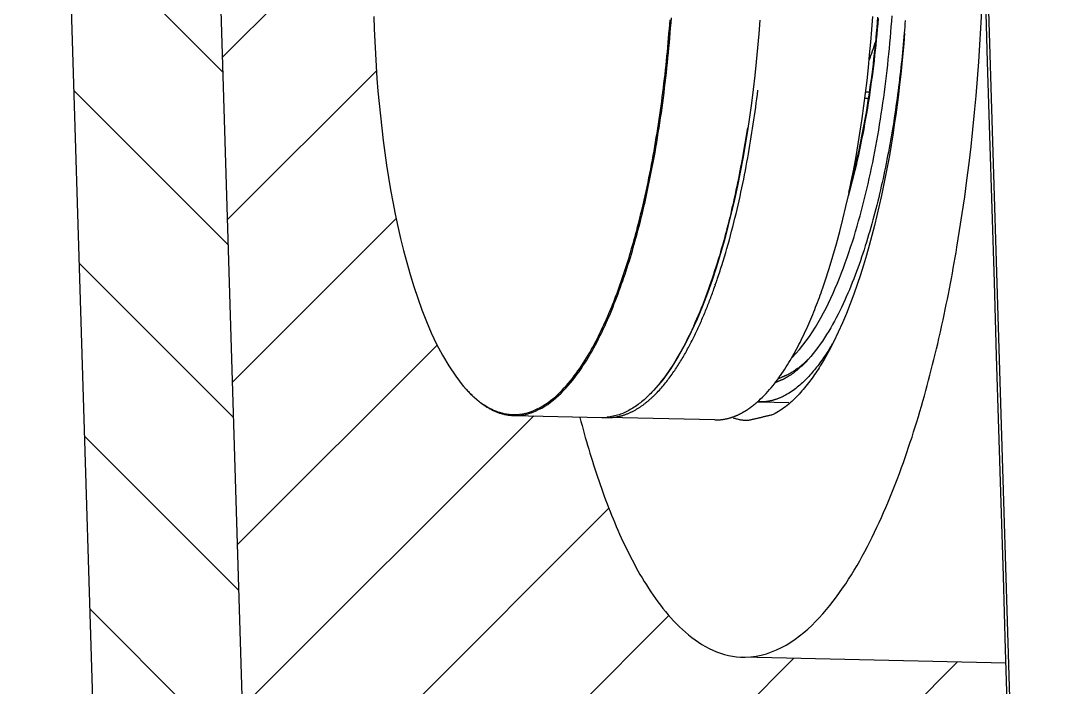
# Model space of a CAD drawing. Header units: inches. Extents: x 61 to 323, y -105 to 194.
# Drawn here: x 287.452 to 289.618, y 36.131 to 37.539 of the extents above; entities that cross this region are included whole.
import ezdxf

# ---------------------------------------------------------------- set-up
doc = ezdxf.new("R2010")
doc.units = ezdxf.units.IN
doc.header["$MEASUREMENT"] = 0
doc.layers.get('0').update_dxf_attribs({"true_color": 0xc2ced6})
for name, color, linetype, lineweight in [('FABRIC-ROLL', 7, 'Continuous', 30), ('SHADE-BRACKET', 7, 'Continuous', 30), ('STRUCTURE-SUB-STRUCTURE_THICK', 7, 'Continuous', 30), ('STRUCTURE-SUB-STRUCTURE_THIN', 7, 'Continuous', 9)]:
    doc.layers.add(name, color=color, linetype=linetype, lineweight=lineweight)

msp = doc.modelspace()

# ---------------------------------------------------------------- hatches: boundary and pattern name
at = {"layer": 'STRUCTURE-SUB-STRUCTURE_THIN', "transparency": 33554559}
h = msp.add_hatch(dxfattribs=at)
h.set_pattern_fill('ANSI31', color=256, scale=2, angle=90)
h.set_pattern_definition([(135, (221.57175, -90.01034), (-0.1767767, -0.1767767), [])])
h.paths.add_polyline_path([(320.2767, 44.0938), (319.3474, 44.1143), (319.5602, 37.1766), (320.4896, 37.156)])
h.paths.add_polyline_path([(319.3744, 43.2329), (294.7523, 43.7773), (294.782, 42.8092), (319.4041, 42.2649)])
h.paths.add_polyline_path([(287.7631, 41.2122), (287.4522, 41.0583), (287.665, 34.1205), (287.9759, 34.2745)])
h = msp.add_hatch(dxfattribs=at)
h.set_pattern_fill('ANSI31', color=256, scale=2)
h.set_pattern_definition([(45, (221.57175, -90.01034), (-0.1767767, 0.1767767), [])])
h.paths.add_polyline_path([(320.4896, 37.156), (319.5602, 37.1766), (312.2872, 33.5762), (313.2165, 33.5556)])
edge = h.paths.add_edge_path()
edge.add_line((289.532, 36.1822), (288.9529, 36.195))
edge.add_spline(control_points=[(288.9765, 36.1945), (288.9682, 36.1947), (288.9513, 36.1965), (288.9171, 36.2058), (288.8841, 36.2239), (288.8532, 36.2486), (288.8207, 36.2806), (288.7818, 36.331), (288.7393, 36.404), (288.6998, 36.491), (288.6636, 36.591), (288.6429, 36.6625), (288.633, 36.7002)], knot_values=[0, 0, 0, 0, 0.038844, 0.078622, 0.164097, 0.211324, 0.262128, 0.375601, 0.506124, 0.654056, 0.818993, 1, 1, 1, 1], degree=3, periodic=0)
edge.add_line((288.6326, 36.7017), (288.4671, 36.7054))
edge.add_spline(control_points=[(288.4937, 36.7048), (288.4892, 36.7049), (288.4801, 36.7057), (288.4665, 36.7088), (288.453, 36.7137), (288.4397, 36.7204), (288.4265, 36.729), (288.4087, 36.7431), (288.3964, 36.7558), (288.3886, 36.7649)], knot_values=[0, 0, 0, 0, 0.108979, 0.219703, 0.333828, 0.452848, 0.578037, 0.710456, 1, 1, 1, 1], degree=3, periodic=0)
edge.add_spline(control_points=[(288.3869, 36.7669), (288.3802, 36.7748), (288.3669, 36.7921), (288.3486, 36.821), (288.331, 36.8537), (288.3141, 36.8902), (288.2982, 36.9302), (288.2832, 36.9737), (288.2692, 37.0203), (288.2563, 37.07), (288.2446, 37.1225), (288.2302, 37.1971), (288.2156, 37.2958), (288.2035, 37.4194), (288.1991, 37.504), (288.1978, 37.5471)], knot_values=[0, 0, 0, 0, 0.038348, 0.080295, 0.125922, 0.175237, 0.228185, 0.284668, 0.344542, 0.407637, 0.473751, 0.542662, 0.687856, 0.841092, 1, 1, 1, 1], degree=3, periodic=0)
edge.add_line((288.1978, 37.5471), (288.1423, 39.3556))
edge.add_line((288.1423, 39.3556), (287.8198, 39.3627))
edge.add_line((287.8198, 39.3627), (287.9759, 34.2745))
edge.add_line((287.9759, 34.2745), (309.0675, 33.8082))
edge.add_line((309.0675, 33.8082), (309.066, 33.86))
edge.add_line((309.066, 33.86), (309.0867, 33.8703))
edge.add_line((309.0867, 33.8703), (309.088, 33.8709))
edge.add_line((309.088, 33.8709), (309.0889, 33.8784))
edge.add_line((309.0889, 33.8784), (309.4012, 34.033))
edge.add_arc((308.8648, 34.7312), 0.8805, 307.532, 310.4955)
edge.add_line((309.4366, 34.0616), (309.4352, 34.1075))
edge.add_line((309.4352, 34.1075), (309.3504, 34.1094))
edge.add_line((309.3504, 34.1094), (309.344, 34.1095))
edge.add_line((309.344, 34.1095), (309.338, 34.1066))
edge.add_line((309.338, 34.1066), (289.4438, 34.5464))
edge.add_line((289.4438, 34.5464), (289.4498, 34.5494))
edge.add_line((289.4498, 34.5494), (289.3758, 34.551))
edge.add_line((289.3758, 34.551), (289.3701, 34.7376))
edge.add_spline(control_points=[(289.4759, 34.9656), (289.4723, 34.954), (289.4648, 34.9315), (289.4528, 34.8988), (289.4404, 34.8677), (289.4276, 34.8386), (289.4144, 34.8113), (289.4008, 34.7859), (289.3869, 34.7625), (289.3772, 34.7479), (289.3722, 34.741)], knot_values=[0, 0, 0, 0, 0.146183, 0.28665, 0.421169, 0.549577, 0.671739, 0.787553, 0.896978, 1, 1, 1, 1], degree=3, periodic=0)
edge.add_spline(control_points=[(289.4956, 34.9753), (289.4954, 34.9755), (289.4951, 34.976), (289.4946, 34.9766), (289.4941, 34.9769), (289.4937, 34.977), (289.4935, 34.977)], knot_values=[0, 0, 0, 0, 0.313111, 0.577558, 0.800912, 1, 1, 1, 1], degree=3, periodic=0)
edge.add_line((289.4943, 34.977), (289.5645, 34.9755))
edge.add_line((289.5645, 34.9755), (289.569, 34.9754))
edge.add_line((289.569, 34.9754), (289.532, 36.1822))
h.paths.add_polyline_path([(309.0952, 33.8815), (315.7429, 37.1723), (316.062, 37.334), (309.4143, 34.0432)])

# ---------------------------------------------------------------- linework, layer by layer
at = {"color": 7, "linetype": 'Continuous'}
for points in [[(288.9326, 37.0216), (288.9354, 37.0305), (288.9382, 37.0396), (288.9408, 37.0486), (288.9434, 37.0576), (288.946, 37.0667), (288.9485, 37.0758), (288.951, 37.0848), (288.9534, 37.094), (288.9558, 37.1031), (288.9581, 37.1122), (288.9603, 37.1213), (288.9626, 37.1305), (288.9647, 37.1396), (288.9669, 37.1488), (288.969, 37.158), (288.971, 37.1672), (288.973, 37.1764), (288.975, 37.1856), (288.9769, 37.1948), (288.9788, 37.204), (288.9806, 37.2131), (288.9823, 37.2219), (288.984, 37.2308), (288.9856, 37.2397), (288.9873, 37.2486), (288.9889, 37.2575), (288.9904, 37.2664), (288.9919, 37.2753), (288.9934, 37.2842), (288.9949, 37.2931), (288.9963, 37.302), (288.9977, 37.3109), (288.999, 37.3199), (289.0004, 37.3288), (289.0017, 37.3377), (289.0029, 37.3467), (289.0042, 37.3556), (289.0054, 37.3646), (289.0066, 37.3735), (289.0077, 37.3825), (289.0088, 37.3914)], [(288.9183, 36.9808), (288.9186, 36.9817)], [(288.9221, 36.9911), (288.9222, 36.9915)], [(288.9224, 36.9902), (288.9225, 36.9906)]]:
    msp.add_lwpolyline(points, dxfattribs=at)
for points in [[(288.9225, 36.9906, 0.006029), (288.9326, 37.0216)], [(288.919, 36.9803, 0.001486), (288.9214, 36.9874)], [(288.9214, 36.9874, 0.000569), (288.9224, 36.9902)], [(288.3869, 36.7669, 0.002357), (288.3887, 36.7648)], [(288.6793, 36.7007, 0.013702), (288.6849, 36.7007)], [(288.6849, 36.7007, 0.003504), (288.6863, 36.7008)], [(288.6863, 36.7008, 0.009876), (288.6903, 36.701)]]:
    msp.add_lwpolyline(points, format="xyb", dxfattribs=at)
at = {"layer": 'FABRIC-ROLL', "linetype": 'Continuous'}
for points in [[(289.5759, 34.9586), (289.4848, 37.9278)], [(289.4883, 37.6063), (289.493, 37.4512), (289.4978, 37.2961), (289.5025, 37.141), (289.5073, 36.9859), (289.5121, 36.8308), (289.5168, 36.6757), (289.5216, 36.5206), (289.5263, 36.3655), (289.5311, 36.2104), (289.5358, 36.0553)], [(289.429, 37.0601), (289.4347, 37.0955), (289.4401, 37.1309), (289.4453, 37.1663), (289.45, 37.2018), (289.4545, 37.2374), (289.4587, 37.273), (289.4625, 37.3086), (289.4661, 37.3442), (289.4694, 37.3799), (289.4723, 37.4156), (289.4751, 37.4513), (289.4775, 37.4871), (289.4796, 37.5228), (289.4815, 37.5586)], [(288.633, 36.7002), (288.6352, 36.6918), (288.6375, 36.6835), (288.6398, 36.6751), (288.6421, 36.6668), (288.6444, 36.6584), (288.6468, 36.6501), (288.6492, 36.6418), (288.6517, 36.6335), (288.6542, 36.6252), (288.6567, 36.6169), (288.6593, 36.6086), (288.6619, 36.6003), (288.6645, 36.5921), (288.6672, 36.5839), (288.67, 36.5756), (288.6727, 36.5674), (288.6756, 36.5592), (288.6784, 36.5511), (288.6814, 36.5429), (288.6843, 36.5348), (288.6873, 36.5266), (288.6904, 36.5185), (288.6935, 36.5104), (288.6967, 36.5024), (288.6999, 36.4943), (288.7032, 36.4863), (288.7065, 36.4783), (288.7099, 36.4703), (288.7133, 36.4624), (288.7168, 36.4544), (288.7204, 36.4465), (288.724, 36.4387), (288.7277, 36.4308), (288.7315, 36.423), (288.7353, 36.4153), (288.7392, 36.4075), (288.7432, 36.3998), (288.7473, 36.3922), (288.7514, 36.3845), (288.7556, 36.377), (288.7599, 36.3694), (288.7643, 36.362), (288.7688, 36.3545), (288.7734, 36.3472), (288.778, 36.3399), (288.7828, 36.3326), (288.7877, 36.3255), (288.7926, 36.3183), (288.7977, 36.3113), (288.8029, 36.3044), (288.8083, 36.2975), (288.8137, 36.2908), (288.8193, 36.2842), (288.825, 36.2776), (288.8308, 36.2712), (288.8368, 36.265), (288.843, 36.2589), (288.8493, 36.2529), (288.8557, 36.2471), (288.8623, 36.2415), (288.8691, 36.2361), (288.8761, 36.231), (288.8832, 36.226), (288.8906, 36.2213), (288.8981, 36.217), (288.9058, 36.2129), (288.9136, 36.2092), (288.9216, 36.2058), (288.9298, 36.2028), (288.938, 36.2003), (288.9465, 36.1982), (288.955, 36.1965), (288.9636, 36.1953), (288.9722, 36.1946), (288.9822, 36.1945), (288.9936, 36.1951), (289.0049, 36.1965), (289.016, 36.1987), (289.027, 36.2017), (289.0377, 36.2055), (289.0482, 36.2098), (289.0585, 36.2148), (289.0684, 36.2202), (289.0781, 36.2262), (289.0875, 36.2326), (289.0966, 36.2394), (289.1055, 36.2465), (289.114, 36.254), (289.1224, 36.2617), (289.1305, 36.2697), (289.1383, 36.2779), (289.146, 36.2863), (289.1534, 36.2949), (289.1606, 36.3037), (289.1677, 36.3126), (289.1745, 36.3216), (289.1812, 36.3308), (289.1877, 36.3401), (289.1941, 36.3496), (289.2003, 36.3591), (289.2063, 36.3687), (289.2122, 36.3784), (289.218, 36.3882), (289.2237, 36.398), (289.2292, 36.4079), (289.2347, 36.4179), (289.24, 36.428), (289.2451, 36.4381), (289.2502, 36.4482), (289.2552, 36.4585), (289.2601, 36.4687), (289.2649, 36.479), (289.2696, 36.4894), (289.2742, 36.4998), (289.2787, 36.5102), (289.2831, 36.5206), (289.2875, 36.5311), (289.2918, 36.5417), (289.296, 36.5522), (289.3001, 36.5628), (289.3041, 36.5734), (289.3081, 36.5841), (289.312, 36.5947), (289.3158, 36.6054), (289.3196, 36.6162), (289.3233, 36.6269), (289.327, 36.6376), (289.3305, 36.6484), (289.3341, 36.6592), (289.3375, 36.6701), (289.3409, 36.6809), (289.3443, 36.6917), (289.3476, 36.7026), (289.3508, 36.7135), (289.354, 36.7244), (289.3571, 36.7353), (289.3602, 36.7463), (289.3632, 36.7572), (289.3662, 36.7682), (289.3691, 36.7792), (289.372, 36.7902), (289.3748, 36.8012), (289.3776, 36.8122), (289.3804, 36.8232), (289.3831, 36.8342), (289.3857, 36.8453), (289.3883, 36.8563), (289.3909, 36.8674), (289.3934, 36.8785)], [(289.532, 36.1822), (288.9765, 36.1945)]]:
    msp.add_lwpolyline(points, dxfattribs=at)
for points in [[(289.3948, 36.8847, 0.013557), (289.429, 37.0601)], [(289.3934, 36.8785, 0.000531), (289.3948, 36.8847)]]:
    msp.add_lwpolyline(points, format="xyb", dxfattribs=at)
at = {"layer": 'SHADE-BRACKET', "linetype": 'Continuous'}
for points in [[(288.1978, 37.5471), (288.1987, 37.5208), (288.1998, 37.4946), (288.2012, 37.4684), (288.2028, 37.4422), (288.2047, 37.416), (288.2068, 37.3898), (288.2092, 37.3636), (288.2118, 37.3375), (288.2147, 37.3114), (288.2179, 37.2853), (288.2213, 37.2593), (288.2251, 37.2333), (288.2292, 37.2073), (288.2335, 37.1814), (288.2383, 37.1556), (288.2433, 37.1298), (288.2488, 37.1041), (288.2546, 37.0785), (288.2608, 37.053), (288.2675, 37.0276), (288.2747, 37.0024), (288.2824, 36.9773), (288.2907, 36.9523), (288.2995, 36.9276), (288.3091, 36.9032), (288.3194, 36.879), (288.3306, 36.8553), (288.3428, 36.832), (288.3561, 36.8093), (288.3708, 36.7875), (288.3869, 36.7669)], [(288.3886, 36.7649), (288.3898, 36.7635), (288.391, 36.7621), (288.3922, 36.7608), (288.3935, 36.7594), (288.3947, 36.758), (288.3959, 36.7567), (288.3972, 36.7553), (288.3985, 36.754), (288.3998, 36.7526), (288.401, 36.7513), (288.4023, 36.75), (288.4037, 36.7487), (288.405, 36.7474), (288.4063, 36.7461), (288.4076, 36.7449), (288.409, 36.7436), (288.4104, 36.7424), (288.4117, 36.7411), (288.4131, 36.7399), (288.4145, 36.7387), (288.4159, 36.7375), (288.4173, 36.7364), (288.4188, 36.7352), (288.4202, 36.734), (288.4217, 36.7329), (288.4231, 36.7318), (288.4246, 36.7307), (288.4261, 36.7296), (288.4276, 36.7285), (288.4291, 36.7274), (288.4306, 36.7264), (288.4322, 36.7254), (288.4337, 36.7244), (288.4353, 36.7234), (288.4368, 36.7224), (288.4384, 36.7215), (288.44, 36.7206), (288.4416, 36.7196), (288.4432, 36.7188), (288.4449, 36.7179), (288.4465, 36.7171), (288.4482, 36.7162), (288.4498, 36.7154), (288.4515, 36.7147), (288.4532, 36.7139), (288.4549, 36.7132), (288.4566, 36.7125), (288.4583, 36.7119), (288.4601, 36.7112), (288.4618, 36.7106), (288.4635, 36.71), (288.4653, 36.7095), (288.4671, 36.7089), (288.4688, 36.7084), (288.4706, 36.708), (288.4724, 36.7075), (288.4742, 36.7071), (288.476, 36.7067), (288.4778, 36.7064), (288.4797, 36.7061), (288.4815, 36.7058), (288.4833, 36.7056), (288.4851, 36.7053), (288.487, 36.7052), (288.4888, 36.705), (288.4907, 36.7049), (288.4925, 36.7048), (288.4962, 36.7048), (288.5036, 36.705), (288.5109, 36.7059), (288.5182, 36.7072), (288.5253, 36.709), (288.5324, 36.7113), (288.5392, 36.714), (288.5459, 36.7171), (288.5525, 36.7205), (288.5588, 36.7243), (288.565, 36.7283), (288.571, 36.7326), (288.5768, 36.7372), (288.5825, 36.7419), (288.588, 36.7468), (288.5933, 36.7519), (288.5985, 36.7572), (288.6036, 36.7625), (288.6085, 36.7681), (288.6133, 36.7737), (288.6179, 36.7794), (288.6225, 36.7852), (288.6269, 36.7911), (288.6312, 36.7971), (288.6354, 36.8032), (288.6395, 36.8093), (288.6435, 36.8155), (288.6474, 36.8218), (288.6513, 36.8281), (288.655, 36.8344), (288.6587, 36.8408), (288.6623, 36.8473), (288.6658, 36.8538), (288.6693, 36.8603), (288.6726, 36.8668), (288.6759, 36.8734), (288.6792, 36.8801), (288.6824, 36.8867), (288.6855, 36.8934), (288.6885, 36.9001), (288.6915, 36.9069), (288.6945, 36.9136), (288.6974, 36.9204), (288.7002, 36.9272), (288.703, 36.9341), (288.7057, 36.9409), (288.7084, 36.9478), (288.7111, 36.9547), (288.7137, 36.9616), (288.7162, 36.9685), (288.7187, 36.9754), (288.7212, 36.9824), (288.7236, 36.9894), (288.726, 36.9963), (288.7284, 37.0033), (288.7307, 37.0103), (288.733, 37.0174), (288.7352, 37.0244), (288.7374, 37.0314), (288.7396, 37.0385), (288.7417, 37.0456), (288.7438, 37.0526), (288.7458, 37.0597), (288.7479, 37.0668), (288.7499, 37.0739), (288.7518, 37.081), (288.7537, 37.0882), (288.7556, 37.0953), (288.758, 37.1045), (288.7607, 37.1148), (288.7632, 37.1251), (288.7657, 37.1354), (288.7682, 37.1457), (288.7706, 37.1561), (288.7729, 37.1664), (288.7752, 37.1768), (288.7774, 37.1872), (288.7796, 37.1976), (288.7817, 37.208), (288.7838, 37.2184), (288.7858, 37.2288), (288.7878, 37.2392), (288.7897, 37.2496), (288.7916, 37.2601), (288.7934, 37.2705), (288.7952, 37.281), (288.7969, 37.2915), (288.7986, 37.3019), (288.8003, 37.3124), (288.8019, 37.3229), (288.8034, 37.3334), (288.805, 37.3439), (288.8064, 37.3544), (288.8079, 37.3649), (288.8093, 37.3754), (288.8106, 37.386), (288.8119, 37.3965), (288.8132, 37.407), (288.8144, 37.4176), (288.8156, 37.4281), (288.8168, 37.4387), (288.8179, 37.4492), (288.819, 37.4598), (288.82, 37.4703), (288.821, 37.4809), (288.822, 37.4915), (288.8229, 37.502), (288.8238, 37.5126), (288.8246, 37.5232), (288.8254, 37.5338), (288.8262, 37.5444)], [(288.4988, 36.7069), (288.5054, 36.7074), (288.5119, 36.7084), (288.5184, 36.7097), (288.5247, 36.7114), (288.531, 36.7135), (288.5371, 36.7159), (288.5431, 36.7187), (288.549, 36.7217), (288.5547, 36.725), (288.5603, 36.7285), (288.5657, 36.7322), (288.571, 36.7361), (288.5762, 36.7402), (288.5812, 36.7445), (288.5861, 36.7489), (288.5909, 36.7534), (288.5955, 36.7581), (288.6001, 36.7629), (288.6045, 36.7678), (288.6088, 36.7727), (288.613, 36.7778), (288.6171, 36.783), (288.6212, 36.7882), (288.6251, 36.7935), (288.6289, 36.7988), (288.6327, 36.8042), (288.6364, 36.8097), (288.64, 36.8152), (288.6435, 36.8207), (288.647, 36.8263), (288.6504, 36.832), (288.6537, 36.8377), (288.657, 36.8434), (288.6602, 36.8492), (288.6633, 36.8549), (288.6664, 36.8608), (288.6694, 36.8666), (288.6724, 36.8725), (288.6753, 36.8784), (288.6782, 36.8843), (288.681, 36.8903), (288.6838, 36.8963), (288.6865, 36.9023), (288.6892, 36.9083), (288.6918, 36.9143), (288.6944, 36.9204), (288.697, 36.9264), (288.6995, 36.9325), (288.7019, 36.9386), (288.7044, 36.9448), (288.7068, 36.9509), (288.7091, 36.9571), (288.7114, 36.9632), (288.7137, 36.9694), (288.716, 36.9756), (288.7182, 36.9818), (288.7204, 36.988), (288.7225, 36.9942), (288.7246, 37.0005), (288.7267, 37.0067), (288.7288, 37.013), (288.7308, 37.0192), (288.7328, 37.0255), (288.7347, 37.0318), (288.7367, 37.0381), (288.7386, 37.0444), (288.7405, 37.0507), (288.7423, 37.0571), (288.7441, 37.0634), (288.7459, 37.0697), (288.7477, 37.0761), (288.7495, 37.0824), (288.7512, 37.0888), (288.7529, 37.0951), (288.7549, 37.103), (288.7573, 37.1123), (288.7597, 37.1216), (288.762, 37.131), (288.7642, 37.1404), (288.7664, 37.1497), (288.7686, 37.1591), (288.7707, 37.1685), (288.7728, 37.1779), (288.7748, 37.1873), (288.7768, 37.1968), (288.7787, 37.2062), (288.7806, 37.2156), (288.7825, 37.2251), (288.7843, 37.2345), (288.7861, 37.244), (288.7878, 37.2535), (288.7895, 37.263), (288.7911, 37.2724), (288.7927, 37.2819), (288.7943, 37.2914), (288.7959, 37.3009), (288.7974, 37.3104), (288.7988, 37.32), (288.8003, 37.3295), (288.8017, 37.339), (288.803, 37.3485), (288.8044, 37.3581), (288.8057, 37.3676), (288.8069, 37.3772), (288.8081, 37.3867), (288.8093, 37.3963), (288.8105, 37.4058), (288.8116, 37.4154), (288.8127, 37.425), (288.8138, 37.4345), (288.8148, 37.4441), (288.8158, 37.4537), (288.8168, 37.4633), (288.8177, 37.4728), (288.8186, 37.4824), (288.8195, 37.492), (288.8203, 37.5016), (288.8211, 37.5112), (288.8219, 37.5208), (288.8226, 37.5304), (288.8233, 37.54)], [(289.013, 37.5395), (289.0108, 37.5102), (289.0082, 37.4808), (289.0054, 37.4515), (289.0023, 37.4222), (288.9988, 37.393), (288.9951, 37.3638), (288.991, 37.3346), (288.9866, 37.3055), (288.9819, 37.2764), (288.9768, 37.2474), (288.9714, 37.2185), (288.9656, 37.1896), (288.9593, 37.1608), (288.9527, 37.1321), (288.9456, 37.1035), (288.938, 37.0751), (288.9299, 37.0468), (288.9213, 37.0186), (288.9121, 36.9906), (288.9022, 36.9629), (288.8917, 36.9354), (288.8804, 36.9082), (288.8682, 36.8814), (288.855, 36.855), (288.8407, 36.8293), (288.825, 36.8043), (288.8078, 36.7804), (288.7888, 36.758)], [(288.918, 36.6954), (288.9192, 36.6954), (288.9203, 36.6954), (288.9215, 36.6954), (288.9227, 36.6954), (288.9239, 36.6954), (288.9251, 36.6955), (288.9262, 36.6956), (288.9274, 36.6956), (288.9286, 36.6957), (288.9298, 36.6958), (288.931, 36.696), (288.9321, 36.6961), (288.9333, 36.6962), (288.9345, 36.6964), (288.9356, 36.6966), (288.9368, 36.6967), (288.938, 36.6969), (288.9391, 36.6972), (288.9403, 36.6974), (288.9415, 36.6976), (288.9426, 36.6979), (288.9438, 36.6981), (288.9449, 36.6984), (288.9461, 36.6987), (288.9472, 36.699), (288.9484, 36.6993), (288.9495, 36.6996), (288.9506, 36.6999), (288.9518, 36.7003), (288.9529, 36.7006), (288.954, 36.701), (288.9551, 36.7014), (288.9562, 36.7018), (288.9574, 36.7022), (288.9585, 36.7026), (288.9596, 36.703), (288.9607, 36.7035), (288.9618, 36.7039), (288.9629, 36.7044), (288.9639, 36.7048), (288.965, 36.7053), (288.9661, 36.7058), (288.9672, 36.7063), (288.9683, 36.7068), (288.9693, 36.7073), (288.9704, 36.7078), (288.9714, 36.7083), (288.9725, 36.7089), (288.9735, 36.7094), (288.9746, 36.71), (288.9756, 36.7105), (288.9766, 36.7111), (288.9773, 36.7115), (288.978, 36.7118), (288.9786, 36.7122), (288.9793, 36.7126), (288.98, 36.713), (288.9807, 36.7134), (288.9813, 36.7138), (288.982, 36.7142), (288.9827, 36.7146), (288.9833, 36.7151), (288.984, 36.7155), (288.9846, 36.7159), (288.9853, 36.7163), (288.986, 36.7167), (288.9866, 36.7172), (288.9873, 36.7176), (288.9879, 36.718), (288.9886, 36.7185), (288.9892, 36.7189), (288.9898, 36.7194), (288.9905, 36.7198), (288.9911, 36.7203), (288.9918, 36.7207), (288.9924, 36.7212), (288.993, 36.7216), (288.9937, 36.7221), (288.9943, 36.7225), (288.9949, 36.723), (288.9956, 36.7235), (288.9962, 36.7239), (288.9968, 36.7244), (288.9974, 36.7249), (288.998, 36.7254), (288.9987, 36.7259), (288.9993, 36.7263), (288.9999, 36.7268), (289.0005, 36.7273), (289.0011, 36.7278), (289.0017, 36.7283), (289.0023, 36.7288), (289.0029, 36.7293), (289.0035, 36.7298), (289.0041, 36.7303), (289.0047, 36.7308), (289.0053, 36.7313), (289.0059, 36.7318), (289.0065, 36.7323), (289.0071, 36.7328), (289.0077, 36.7333), (289.0083, 36.7339), (289.0089, 36.7344), (289.0106, 36.7359), (289.0146, 36.7396), (289.0185, 36.7434), (289.0223, 36.7473), (289.026, 36.7512), (289.0296, 36.7552), (289.0332, 36.7593), (289.0367, 36.7634), (289.0402, 36.7676), (289.0436, 36.7718), (289.0469, 36.7761), (289.0501, 36.7804), (289.0533, 36.7848), (289.0565, 36.7892), (289.0596, 36.7937), (289.0626, 36.7982), (289.0656, 36.8027), (289.0685, 36.8073), (289.0714, 36.8119), (289.0742, 36.8165), (289.077, 36.8211), (289.0797, 36.8258), (289.0824, 36.8305), (289.0851, 36.8352), (289.0877, 36.84), (289.0902, 36.8447), (289.0928, 36.8495), (289.0953, 36.8543), (289.0977, 36.8592), (289.1002, 36.864), (289.1025, 36.8689), (289.1049, 36.8738), (289.1072, 36.8787), (289.1095, 36.8836), (289.1118, 36.8885), (289.114, 36.8934), (289.1162, 36.8984), (289.1183, 36.9034), (289.1205, 36.9083), (289.1226, 36.9133), (289.1247, 36.9183), (289.1267, 36.9233), (289.1287, 36.9284), (289.1307, 36.9334), (289.1327, 36.9385), (289.1346, 36.9435), (289.1366, 36.9486), (289.1385, 36.9537), (289.1403, 36.9587), (289.1422, 36.9638), (289.144, 36.9689), (289.1458, 36.974), (289.1511, 36.9894), (289.1595, 37.0151), (289.1673, 37.041), (289.1748, 37.067), (289.1818, 37.0931), (289.1884, 37.1194), (289.1946, 37.1457), (289.2004, 37.1721), (289.2059, 37.1986), (289.2111, 37.2251), (289.216, 37.2517), (289.2206, 37.2784), (289.2248, 37.3051), (289.2288, 37.3319), (289.2325, 37.3586), (289.236, 37.3855), (289.2391, 37.4123), (289.2421, 37.4392), (289.2447, 37.4661), (289.2472, 37.4931), (289.2493, 37.52), (289.2513, 37.547)], [(289.0808, 36.8272), (289.0888, 36.8355), (289.0964, 36.8442), (289.1038, 36.8531), (289.1108, 36.8624), (289.1175, 36.8718), (289.1239, 36.8814), (289.1301, 36.8912), (289.136, 36.9011), (289.1417, 36.9112), (289.1472, 36.9213), (289.1526, 36.9316), (289.1577, 36.942), (289.1627, 36.9524), (289.1675, 36.9629), (289.1721, 36.9735), (289.1766, 36.9842), (289.181, 36.9949), (289.1852, 37.0057), (289.1894, 37.0165), (289.1933, 37.0273), (289.1972, 37.0382), (289.201, 37.0492), (289.2046, 37.0601), (289.2082, 37.0711), (289.2117, 37.0822), (289.215, 37.0932), (289.2183, 37.1043), (289.2215, 37.1155), (289.2245, 37.1266), (289.2276, 37.1378), (289.2305, 37.149), (289.2333, 37.1602), (289.2361, 37.1714), (289.2388, 37.1827), (289.2414, 37.194), (289.2439, 37.2052), (289.2464, 37.2165), (289.2488, 37.2279), (289.2511, 37.2392), (289.2534, 37.2505), (289.2556, 37.2619), (289.2577, 37.2732), (289.2598, 37.2846), (289.2618, 37.296), (289.2638, 37.3074), (289.2657, 37.3188), (289.2675, 37.3303), (289.2693, 37.3417), (289.271, 37.3531), (289.2727, 37.3646), (289.2743, 37.376), (289.2758, 37.3875), (289.2773, 37.399), (289.2788, 37.4104), (289.2802, 37.4219), (289.2815, 37.4334), (289.2828, 37.4449), (289.2841, 37.4564), (289.2852, 37.4679), (289.2864, 37.4794), (289.2875, 37.4909), (289.2885, 37.5025), (289.2895, 37.514), (289.2904, 37.5255), (289.2913, 37.537), (289.2922, 37.5486)], [(289.2626, 37.5427), (289.2617, 37.5316), (289.2607, 37.5204), (289.2597, 37.5092), (289.2587, 37.4981), (289.2575, 37.4869), (289.2564, 37.4758), (289.2552, 37.4646), (289.2539, 37.4535), (289.2525, 37.4424), (289.2512, 37.4312), (289.2497, 37.4201), (289.2482, 37.409), (289.2467, 37.3979), (289.2451, 37.3868), (289.2434, 37.3757), (289.2417, 37.3647), (289.2399, 37.3536), (289.238, 37.3426), (289.2361, 37.3315), (289.2341, 37.3205), (289.2321, 37.3095), (289.23, 37.2984), (289.2278, 37.2874), (289.2256, 37.2765), (289.2233, 37.2655), (289.2209, 37.2545), (289.2184, 37.2436), (289.2159, 37.2327), (289.2133, 37.2218), (289.2106, 37.2109), (289.2078, 37.2001), (289.2049, 37.1892), (289.202, 37.1784), (289.199, 37.1676)], [(289.2005, 37.1759), (289.2034, 37.1866), (289.2063, 37.1973), (289.209, 37.208), (289.2117, 37.2187), (289.2143, 37.2294), (289.2169, 37.2402), (289.2193, 37.2509), (289.2217, 37.2617), (289.224, 37.2725), (289.2263, 37.2833), (289.2285, 37.2942), (289.2306, 37.305), (289.2326, 37.3159), (289.2346, 37.3267), (289.2365, 37.3376), (289.2384, 37.3485), (289.2402, 37.3594), (289.2419, 37.3703), (289.2436, 37.3812), (289.2452, 37.3921), (289.2468, 37.4031), (289.2483, 37.414), (289.2498, 37.425), (289.2512, 37.4359), (289.2525, 37.4469), (289.2538, 37.4579), (289.2551, 37.4688), (289.2563, 37.4798), (289.2574, 37.4908), (289.2585, 37.5018), (289.2595, 37.5128), (289.2605, 37.5238), (289.2614, 37.5348), (289.2623, 37.5458)], [(289.3184, 37.5117), (289.3166, 37.4901), (289.3147, 37.4685), (289.3126, 37.447), (289.3104, 37.4254), (289.308, 37.4039), (289.3054, 37.3824), (289.3027, 37.3609), (289.2997, 37.3395), (289.2966, 37.3181), (289.2934, 37.2967), (289.2899, 37.2753), (289.2863, 37.254), (289.2824, 37.2327), (289.2784, 37.2114), (289.2742, 37.1902), (289.2697, 37.169), (289.265, 37.1479), (289.2601, 37.1268), (289.255, 37.1057), (289.2496, 37.0848), (289.2439, 37.0639), (289.238, 37.0431), (289.2318, 37.0223), (289.2253, 37.0017), (289.2184, 36.9812), (289.2112, 36.9607), (289.2037, 36.9405), (289.1957, 36.9203), (289.1873, 36.9004), (289.1785, 36.8806), (289.1691, 36.8611), (289.1591, 36.8419), (289.1486, 36.823), (289.1404, 36.8094), (289.138, 36.8057), (289.1357, 36.802), (289.1333, 36.7983), (289.1309, 36.7947), (289.1284, 36.7911), (289.1259, 36.7875), (289.1234, 36.7839), (289.1208, 36.7804), (289.1182, 36.7769), (289.1156, 36.7734), (289.1129, 36.7699), (289.1102, 36.7665), (289.1074, 36.7631), (289.1046, 36.7598), (289.1018, 36.7565), (289.0988, 36.7532), (289.0959, 36.75), (289.0929, 36.7468), (289.0899, 36.7437), (289.0868, 36.7406), (289.0836, 36.7375), (289.0804, 36.7346), (289.0771, 36.7317), (289.0738, 36.7288), (289.0704, 36.726), (289.067, 36.7233), (289.0635, 36.7207), (289.0599, 36.7182), (289.0563, 36.7157), (289.0526, 36.7133), (289.0489, 36.7111), (289.0451, 36.7089), (289.0412, 36.7069), (289.0389, 36.706), (289.0373, 36.7056), (289.0358, 36.7052), (289.0342, 36.7049), (289.0327, 36.7045), (289.0311, 36.7041), (289.0296, 36.7038), (289.028, 36.7034), (289.0264, 36.703), (289.0249, 36.7027), (289.0233, 36.7023), (289.0218, 36.7019), (289.0202, 36.7016), (289.0187, 36.7012), (289.0171, 36.7008), (289.0156, 36.7005), (289.014, 36.7001), (289.0125, 36.6997), (289.0109, 36.6994), (289.0093, 36.699), (289.0078, 36.6986), (289.0062, 36.6983), (289.0047, 36.6979), (289.0031, 36.6975), (289.0016, 36.6972), (289, 36.6968), (288.9985, 36.6964), (288.9969, 36.6961), (288.9954, 36.6957), (288.9938, 36.6953), (288.9922, 36.695), (288.9907, 36.6946), (288.9891, 36.6942), (288.9876, 36.6939)], [(289.3176, 37.5121), (289.3169, 37.504), (289.3162, 37.4958), (289.3154, 37.4877), (289.3147, 37.4795), (289.3139, 37.4714), (289.3131, 37.4633), (289.3123, 37.4551), (289.3114, 37.447), (289.3105, 37.4389), (289.3096, 37.4308), (289.3087, 37.4226), (289.3077, 37.4145), (289.3067, 37.4064), (289.3057, 37.3983), (289.3046, 37.3902), (289.3036, 37.3821), (289.3025, 37.374), (289.3014, 37.3659), (289.3002, 37.3578), (289.299, 37.3497), (289.2978, 37.3416), (289.2966, 37.3335), (289.2954, 37.3254), (289.2941, 37.3173), (289.2928, 37.3093), (289.2914, 37.3012), (289.29, 37.2932), (289.2886, 37.2851), (289.2872, 37.277), (289.2857, 37.269), (289.2842, 37.261), (289.2827, 37.2529), (289.2812, 37.2449), (289.2796, 37.2369), (289.2779, 37.2289), (289.2763, 37.2209), (289.2746, 37.2129), (289.2729, 37.2049), (289.2711, 37.1969), (289.2693, 37.1889), (289.2675, 37.1809), (289.2657, 37.173), (289.2638, 37.165), (289.2618, 37.1571), (289.2598, 37.1491), (289.2578, 37.1412), (289.2558, 37.1333), (289.2537, 37.1254), (289.2516, 37.1175), (289.2494, 37.1096), (289.2472, 37.1018), (289.2449, 37.0939), (289.2426, 37.0861), (289.2403, 37.0782), (289.2379, 37.0704), (289.2354, 37.0626), (289.2329, 37.0548), (289.2304, 37.047), (289.2278, 37.0393), (289.2251, 37.0316), (289.2224, 37.0238), (289.2197, 37.0161), (289.2169, 37.0085), (289.214, 37.0008), (289.2111, 36.9932), (289.2081, 36.9856), (289.205, 36.978), (289.2019, 36.9704), (289.1987, 36.9629), (289.1954, 36.9554), (289.1921, 36.9479), (289.1887, 36.9405), (289.1852, 36.9331), (289.1816, 36.9258), (289.178, 36.9184), (289.1742, 36.9112), (289.1704, 36.904), (289.1664, 36.8968), (289.1624, 36.8897), (289.1582, 36.8827), (289.1539, 36.8757), (289.1496, 36.8688), (289.145, 36.862), (289.1404, 36.8552), (289.1356, 36.8486), (289.1307, 36.8421), (289.1256, 36.8356), (289.1204, 36.8294), (289.115, 36.8232)], [(289.2442, 37.3873), (289.2356, 37.3875)], [(289.2425, 37.3739), (289.2341, 37.3741)], [(288.9865, 37.3124), (288.9852, 37.3041), (288.9839, 37.2958), (288.9826, 37.2875), (288.9812, 37.2792), (288.9798, 37.271), (288.9784, 37.2627), (288.9769, 37.2544), (288.9754, 37.2462), (288.9739, 37.2379), (288.9724, 37.2297), (288.9708, 37.2214), (288.9692, 37.2132), (288.9675, 37.205), (288.9659, 37.1968), (288.9642, 37.1885), (288.9624, 37.1803), (288.9607, 37.1721), (288.9589, 37.1639), (288.957, 37.1558), (288.9552, 37.1476), (288.9533, 37.1394), (288.9513, 37.1312), (288.9494, 37.1231), (288.9473, 37.1149), (288.9453, 37.1068), (288.9432, 37.0987), (288.9411, 37.0906), (288.9389, 37.0825), (288.9367, 37.0744), (288.9345, 37.0663), (288.9322, 37.0582), (288.9299, 37.0502), (288.9275, 37.0421), (288.9251, 37.0341), (288.9226, 37.0261), (288.9201, 37.0181), (288.9175, 37.0101), (288.9149, 37.0021), (288.9123, 36.9941), (288.9096, 36.9862), (288.9068, 36.9783), (288.904, 36.9704), (288.9011, 36.9625), (288.8982, 36.9546), (288.8952, 36.9468), (288.8922, 36.9389), (288.8891, 36.9312), (288.8859, 36.9234), (288.8827, 36.9156), (288.8794, 36.9079), (288.876, 36.9002), (288.8726, 36.8926), (288.8691, 36.885), (288.8655, 36.8774), (288.8618, 36.8699), (288.858, 36.8624), (288.8542, 36.8549), (288.8503, 36.8475), (288.8462, 36.8401), (288.8421, 36.8328), (288.8379, 36.8256), (288.8335, 36.8184), (288.8291, 36.8113), (288.8245, 36.8043), (288.8198, 36.7973), (288.815, 36.7905), (288.81, 36.7837), (288.8049, 36.777), (288.7996, 36.7705), (288.7942, 36.7641), (288.7886, 36.7578)], [(288.685, 36.7007), (288.6863, 36.7006), (288.6876, 36.7005), (288.6889, 36.7005), (288.6902, 36.7004), (288.6916, 36.7004), (288.6931, 36.7004), (288.6945, 36.7004), (288.696, 36.7005), (288.6975, 36.7005), (288.699, 36.7006), (288.7005, 36.7007), (288.702, 36.7008), (288.7034, 36.701), (288.7049, 36.7011), (288.7064, 36.7013), (288.7079, 36.7015), (288.7093, 36.7017), (288.7108, 36.702), (288.7123, 36.7023), (288.7137, 36.7025), (288.7152, 36.7028), (288.7166, 36.7032), (288.7181, 36.7035), (288.7195, 36.7039), (288.7209, 36.7043), (288.7224, 36.7047), (288.7238, 36.7051), (288.7252, 36.7055), (288.7266, 36.706), (288.728, 36.7065), (288.7294, 36.707), (288.7308, 36.7075), (288.7322, 36.708), (288.7336, 36.7086), (288.735, 36.7091), (288.7364, 36.7097), (288.7377, 36.7103), (288.7391, 36.7109), (288.7404, 36.7115), (288.7418, 36.7122), (288.7431, 36.7128), (288.7444, 36.7135), (288.7458, 36.7142), (288.7471, 36.7149), (288.7484, 36.7156), (288.7497, 36.7163), (288.751, 36.717), (288.7523, 36.7178), (288.7535, 36.7185), (288.7548, 36.7193), (288.7561, 36.7201), (288.7573, 36.7209), (288.7586, 36.7217), (288.7598, 36.7225), (288.7611, 36.7233), (288.7623, 36.7242), (288.7635, 36.725), (288.7647, 36.7259), (288.7659, 36.7268), (288.7671, 36.7276), (288.7683, 36.7285), (288.7695, 36.7294), (288.7707, 36.7303), (288.7718, 36.7312), (288.773, 36.7322), (288.7742, 36.7331), (288.7753, 36.734), (288.7765, 36.735), (288.7776, 36.7359), (288.7787, 36.7369), (288.7799, 36.7379), (288.781, 36.7389), (288.7821, 36.7399), (288.7832, 36.7408), (288.7843, 36.7419), (288.7854, 36.7429), (288.7865, 36.7439), (288.7876, 36.7449), (288.7886, 36.7459), (288.7897, 36.747), (288.7908, 36.748), (288.7918, 36.7491), (288.794, 36.7512), (288.7963, 36.7536), (288.7985, 36.756), (288.8008, 36.7584), (288.803, 36.7609), (288.8052, 36.7634), (288.8073, 36.7659), (288.8095, 36.7684), (288.8116, 36.7709), (288.8136, 36.7735), (288.8157, 36.7761), (288.8177, 36.7787), (288.8197, 36.7813), (288.8217, 36.7839), (288.8237, 36.7866), (288.8256, 36.7893), (288.8276, 36.7919), (288.8295, 36.7946), (288.8314, 36.7973), (288.8332, 36.8001), (288.8351, 36.8028), (288.8369, 36.8056), (288.8387, 36.8083), (288.8405, 36.8111), (288.8422, 36.8139), (288.844, 36.8167), (288.8457, 36.8195), (288.8474, 36.8223), (288.8491, 36.8252), (288.8508, 36.828), (288.8525, 36.8309), (288.8541, 36.8337), (288.8557, 36.8366), (288.8574, 36.8395), (288.859, 36.8423), (288.8605, 36.8452), (288.8621, 36.8481), (288.8637, 36.8511), (288.8652, 36.854), (288.8667, 36.8569), (288.8682, 36.8598), (288.8697, 36.8628), (288.8712, 36.8657), (288.8727, 36.8687), (288.8742, 36.8716), (288.8756, 36.8746), (288.877, 36.8776), (288.8785, 36.8806), (288.8799, 36.8835), (288.8813, 36.8865), (288.8827, 36.8895), (288.884, 36.8925), (288.8854, 36.8955), (288.8867, 36.8985), (288.8881, 36.9016), (288.8894, 36.9046), (288.8907, 36.9076), (288.892, 36.9106), (288.8933, 36.9137), (288.8946, 36.9167), (288.8959, 36.9198), (288.8972, 36.9228), (288.8984, 36.9259), (288.8997, 36.9289), (288.9009, 36.932), (288.9021, 36.935), (288.9033, 36.9381), (288.9045, 36.9412), (288.9057, 36.9443), (288.9069, 36.9473), (288.9081, 36.9504), (288.9093, 36.9535), (288.9104, 36.9566), (288.9116, 36.9597), (288.9127, 36.9628), (288.9138, 36.9659), (288.915, 36.969), (288.9161, 36.9721), (288.9187, 36.9794)], [(288.9187, 36.9794), (288.919, 36.9803)], [(289.1658, 36.8558), (289.1639, 36.8526), (289.162, 36.8494), (289.1601, 36.8463), (289.1582, 36.8431), (289.1562, 36.84), (289.1542, 36.8369), (289.1522, 36.8338), (289.1501, 36.8307), (289.1481, 36.8277), (289.146, 36.8246), (289.1438, 36.8216), (289.1417, 36.8186), (289.1395, 36.8156), (289.1373, 36.8126), (289.1351, 36.8097), (289.1328, 36.8068), (289.1305, 36.8039), (289.1282, 36.801), (289.1258, 36.7981), (289.1234, 36.7953), (289.121, 36.7925), (289.1185, 36.7898), (289.116, 36.7871), (289.1135, 36.7844), (289.1109, 36.7817), (289.1083, 36.7791), (289.1057, 36.7765), (289.103, 36.774), (289.1003, 36.7715), (289.0975, 36.769), (289.0947, 36.7666), (289.0918, 36.7643), (289.0889, 36.762), (289.086, 36.7598), (289.083, 36.7576), (289.0799, 36.7555), (289.0768, 36.7534), (289.0737, 36.7514), (289.0705, 36.7495), (289.0673, 36.7477), (289.064, 36.746), (289.0618, 36.7449), (289.0607, 36.7443), (289.0596, 36.7438), (289.0584, 36.7433), (289.0573, 36.7428), (289.0561, 36.7423), (289.055, 36.7418), (289.0538, 36.7413), (289.0526, 36.7408), (289.0515, 36.7404), (289.0503, 36.7399), (289.0491, 36.7395), (289.0479, 36.7391), (289.0467, 36.7387), (289.0455, 36.7383), (289.0443, 36.7379), (289.0431, 36.7375), (289.0419, 36.7372), (289.0407, 36.7369), (289.0395, 36.7365), (289.0383, 36.7362), (289.0371, 36.7359), (289.0358, 36.7357), (289.0346, 36.7354), (289.0334, 36.7351), (289.0321, 36.7349), (289.0309, 36.7347), (289.0297, 36.7345), (289.0284, 36.7343), (289.0272, 36.7341), (289.0259, 36.734), (289.0247, 36.7338), (289.0234, 36.7337), (289.0222, 36.7336), (289.0209, 36.7335), (289.0197, 36.7334), (289.0184, 36.7334), (289.0172, 36.7333), (289.0159, 36.7333), (289.0146, 36.7333), (289.0134, 36.7333), (289.0121, 36.7333)], [(289.1124, 36.8205), (289.1104, 36.8183), (289.1083, 36.8161), (289.1062, 36.814), (289.1041, 36.8119), (289.1019, 36.8098), (289.0997, 36.8078), (289.0975, 36.8058), (289.0953, 36.8038), (289.093, 36.8019), (289.0907, 36.7999), (289.0883, 36.7981), (289.086, 36.7962), (289.0836, 36.7944), (289.0812, 36.7927), (289.0787, 36.7909), (289.0762, 36.7893), (289.0737, 36.7877), (289.0718, 36.7865), (289.0712, 36.7862), (289.0706, 36.7858), (289.07, 36.7855), (289.0694, 36.7851), (289.0688, 36.7848), (289.0682, 36.7845), (289.0676, 36.7841), (289.067, 36.7838), (289.0663, 36.7835), (289.0657, 36.7831), (289.0651, 36.7828), (289.0645, 36.7825), (289.0639, 36.7821), (289.0633, 36.7818), (289.0627, 36.7815), (289.0621, 36.7811), (289.0615, 36.7808), (289.0607, 36.7804), (289.0599, 36.7801), (289.0591, 36.7797), (289.0582, 36.7794), (289.0574, 36.7791), (289.0566, 36.7787), (289.0557, 36.7784), (289.0549, 36.778), (289.0541, 36.7777), (289.0532, 36.7773), (289.0524, 36.777), (289.0516, 36.7766), (289.0507, 36.7763), (289.0499, 36.7759), (289.0491, 36.7756), (289.0482, 36.7752), (289.0474, 36.7749), (289.0466, 36.7745)], [(289.1096, 36.8182), (289.1076, 36.8164), (289.1056, 36.8145), (289.1035, 36.8127), (289.1014, 36.8109), (289.0993, 36.8092), (289.0971, 36.8074), (289.0949, 36.8057), (289.0927, 36.8041), (289.0905, 36.8025), (289.0882, 36.8009), (289.086, 36.7993), (289.0836, 36.7978), (289.0813, 36.7963), (289.0789, 36.7949), (289.0766, 36.7935), (289.0741, 36.7922), (289.0717, 36.7909), (289.0701, 36.7902), (289.0695, 36.7899), (289.0689, 36.7896), (289.0683, 36.7894), (289.0676, 36.7891), (289.067, 36.7888), (289.0664, 36.7886), (289.0658, 36.7883), (289.0651, 36.788), (289.0645, 36.7877), (289.0639, 36.7875), (289.0632, 36.7872), (289.0626, 36.7869), (289.062, 36.7866), (289.0614, 36.7864), (289.0607, 36.7861), (289.0601, 36.7858), (289.0595, 36.7855)], [(288.3887, 36.7648), (288.3904, 36.7629), (288.3922, 36.7609), (288.394, 36.7589), (288.3958, 36.757), (288.3976, 36.7551), (288.3995, 36.7532), (288.4013, 36.7513), (288.4032, 36.7495), (288.4051, 36.7476), (288.4071, 36.7458), (288.409, 36.744), (288.411, 36.7423), (288.413, 36.7406), (288.415, 36.7389), (288.4171, 36.7372), (288.4191, 36.7355), (288.4212, 36.7339), (288.4233, 36.7323), (288.4255, 36.7308), (288.4276, 36.7293), (288.4298, 36.7278), (288.432, 36.7263), (288.4343, 36.7249), (288.4365, 36.7236), (288.4388, 36.7222), (288.4411, 36.721), (288.4435, 36.7197), (288.4458, 36.7185), (288.4482, 36.7174), (288.4506, 36.7163), (288.4531, 36.7153), (288.4555, 36.7143), (288.458, 36.7133), (288.4605, 36.7125), (288.463, 36.7116), (288.4655, 36.7109), (288.4681, 36.7102), (288.4706, 36.7095), (288.4732, 36.709), (288.4758, 36.7085), (288.4784, 36.708), (288.4811, 36.7076), (288.4837, 36.7073), (288.4863, 36.7071), (288.489, 36.7069), (288.4916, 36.7068), (288.4942, 36.7068)], [(288.787, 36.7561), (288.7848, 36.7538), (288.7825, 36.7514), (288.7803, 36.7491), (288.7779, 36.7468), (288.7756, 36.7446), (288.7732, 36.7424), (288.7708, 36.7402), (288.7684, 36.738), (288.7659, 36.7359), (288.7634, 36.7338), (288.7609, 36.7318), (288.7583, 36.7298), (288.7557, 36.7278), (288.7531, 36.7259), (288.7504, 36.7241), (288.7477, 36.7223), (288.745, 36.7205), (288.7422, 36.7188), (288.7394, 36.7171), (288.7365, 36.7156), (288.7336, 36.714), (288.7307, 36.7126), (288.7278, 36.7112), (288.7248, 36.7099), (288.7218, 36.7086), (288.7188, 36.7075), (288.7157, 36.7064), (288.7126, 36.7054), (288.7095, 36.7045), (288.7063, 36.7037), (288.7032, 36.703), (288.7, 36.7023), (288.6968, 36.7018), (288.6935, 36.7014), (288.6903, 36.701)], [(289.0121, 36.7333), (289.0738, 36.7319)], [(288.4937, 36.7048), (288.6793, 36.7007)], [(288.918, 36.6954), (288.6907, 36.7004)], [(288.9876, 36.6939), (288.9858, 36.6939), (288.984, 36.694), (288.9821, 36.6941), (288.9803, 36.6943), (288.9785, 36.6945), (288.9767, 36.6947), (288.9749, 36.6949), (288.9731, 36.6952), (288.9713, 36.6955), (288.9696, 36.6959), (288.9678, 36.6963), (288.966, 36.6967), (288.9642, 36.6971), (288.9625, 36.6976), (288.9607, 36.6981), (288.959, 36.6986), (288.9573, 36.6991)]]:
    msp.add_lwpolyline(points, dxfattribs=at)
for points in [[(289.3184, 37.5117, 0.002226), (289.3204, 37.5386)], [(289.2438, 37.4552, 0.013055), (289.2575, 37.4945)], [(289.1096, 36.8182, 0.003898), (289.1122, 36.8206)], [(289.1122, 36.8206, 0.004195), (289.115, 36.8234)], [(289.1124, 36.8205, 0.003469), (289.115, 36.8232)], [(289.0523, 36.7831, 0.017281), (289.0595, 36.7855)], [(288.787, 36.7561, 0.002029), (288.7886, 36.7578)], [(289.0072, 36.7335, 0.012696), (289.0121, 36.7333)], [(288.4942, 36.7068, 0.011355), (288.4988, 36.7069)]]:
    msp.add_lwpolyline(points, format="xyb", dxfattribs=at)
at = {"layer": 'STRUCTURE-SUB-STRUCTURE_THICK'}
for points in [[(287.7631, 41.2122), (287.4522, 41.0583), (287.665, 34.1205), (313.2165, 33.5556), (320.4896, 37.156)], [(289.4934, 41.174), (287.7631, 41.2122), (287.9759, 34.2745), (309.0675, 33.8082)]]:
    msp.add_lwpolyline(points, dxfattribs=at)

doc.saveas('drawing.dxf')
